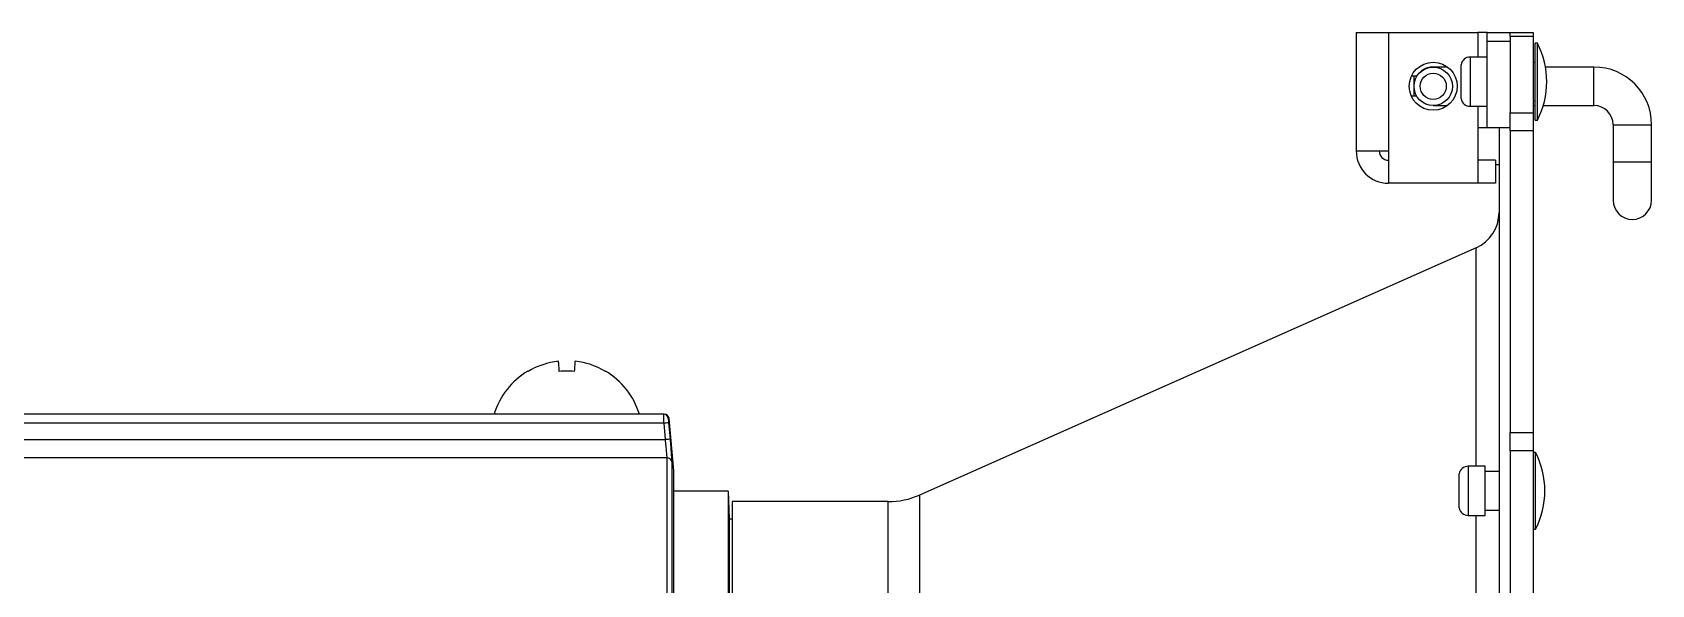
# Model space of a CAD drawing. Extents: x 16.5 to 113.1, y 4.4 to 84.5.
# Drawn here: x 31.15 to 36.41, y 38.15 to 39.95 of the extents above; entities that cross this region are included whole.
import ezdxf

# ---------------------------------------------------------------- set-up
doc = ezdxf.new("R2010")
doc.units = 0
doc.header["$MEASUREMENT"] = 0
doc.layers.add('OBJECT', color=7, linetype='CONTINUOUS')

msp = doc.modelspace()

# ---------------------------------------------------------------- linework, layer by layer
at = {"layer": 'OBJECT'}
for p, q in [((35.4501, 39.9465), (35.5551, 39.9465)), ((35.4501, 39.9465), (35.4501, 39.5615)), ((35.5551, 39.9465), (35.5551, 39.5615)), ((35.5551, 39.9465), (35.8456, 39.9465)), ((35.8756, 39.9465), (35.8456, 39.9465)), ((35.8456, 39.9465), (35.8456, 39.8665)), ((35.8756, 39.9465), (35.9506, 39.9465)), ((35.8756, 39.9165), (35.8756, 39.9465)), ((35.9506, 39.9165), (35.8756, 39.9165)), ((35.8756, 39.6365), (35.8756, 39.9165)), ((35.9506, 39.9465), (36.0255, 39.9465)), ((35.9506, 39.9337), (35.9506, 39.9465)), ((36.0255, 39.9337), (35.9506, 39.9337)), ((35.9506, 39.9337), (35.9506, 39.6858)), ((36.0255, 39.9465), (36.0255, 39.9337)), ((36.0255, 39.9337), (36.0255, 39.6858)), ((36.0392, 39.9115), (36.0316, 39.9115)), ((36.0316, 39.8276), (36.0316, 39.9115)), ((36.0392, 39.8276), (36.0392, 39.9115)), ((35.8756, 39.8665), (35.8206, 39.8665)), ((35.8206, 39.8665), (35.8206, 39.8128)), ((35.6381, 39.804), (35.6297, 39.804)), ((35.6381, 39.7715), (35.6381, 39.804)), ((35.6472, 39.804), (35.6381, 39.804)), ((35.7473, 39.834), (35.7006, 39.834)), ((35.791, 39.7315), (35.791, 39.8415)), ((35.8206, 39.8128), (35.8206, 39.7065)), ((36.0316, 39.849), (36.0255, 39.849)), ((36.0316, 39.6615), (36.0316, 39.8276)), ((36.0392, 39.6615), (36.0392, 39.8276)), ((36.2231, 39.834), (36.0654, 39.834)), ((36.2231, 39.709), (36.2231, 39.834)), ((35.6381, 39.739), (35.6381, 39.7715)), ((35.6381, 39.739), (35.6297, 39.739)), ((35.6472, 39.739), (35.6381, 39.739)), ((35.7006, 39.709), (35.7473, 39.709)), ((35.8206, 39.7065), (35.8756, 39.7065)), ((35.8456, 39.7065), (35.8456, 39.6365)), ((36.0255, 39.724), (36.0316, 39.724)), ((36.0255, 39.709), (36.0316, 39.709)), ((36.0583, 39.709), (36.2231, 39.709)), ((35.9506, 39.6858), (36.0255, 39.6858)), ((35.9506, 39.6269), (35.9506, 39.6858)), ((36.0255, 39.6858), (36.0255, 39.6269)), ((36.0316, 39.6615), (36.0392, 39.6615)), ((36.2856, 39.6465), (36.2856, 39.5265)), ((36.2856, 39.6465), (36.4106, 39.6465)), ((36.4106, 39.5265), (36.4106, 39.6465)), ((35.8756, 39.6365), (35.8456, 39.6365)), ((35.8456, 39.6365), (35.8456, 39.4565)), ((35.9506, 39.6365), (35.8756, 39.6365)), ((35.9146, 39.6365), (35.9146, 32.1465)), ((36.0255, 39.6269), (35.9506, 39.6269)), ((35.9506, 39.6269), (35.9506, 38.6471)), ((36.0255, 39.6269), (36.0255, 38.6471)), ((35.4501, 39.5615), (35.5551, 39.5615)), ((35.5551, 39.5615), (35.5551, 39.4565)), ((35.9026, 39.5315), (35.8456, 39.5315)), ((35.9026, 39.5315), (35.9026, 39.4565)), ((35.9146, 39.5165), (35.9026, 39.5165)), ((36.2856, 39.5265), (36.2856, 39.4015)), ((36.2856, 39.5265), (36.4106, 39.5265)), ((36.4106, 39.4015), (36.4106, 39.5265)), ((35.8456, 39.4565), (35.5551, 39.4565)), ((35.9026, 39.4565), (35.8456, 39.4565)), ((35.8403, 39.2469), (34.0299, 38.444)), ((35.8403, 38.5377), (35.8403, 39.2469)), ((33.1988, 38.7065), (28.7739, 38.7065)), ((33.1999, 38.6773), (28.9012, 38.6773)), ((33.2044, 38.6243), (33.1999, 38.6773)), ((33.2313, 38.5228), (33.2165, 38.6929)), ((35.9506, 38.6471), (36.0255, 38.6471)), ((35.9506, 38.5873), (35.9506, 38.6471)), ((36.0255, 38.6471), (36.0255, 38.5873)), ((28.9909, 38.6243), (33.2044, 38.6243)), ((33.2098, 38.565), (28.9909, 38.565)), ((33.2098, 37.9565), (33.2098, 38.565)), ((33.2248, 38.5516), (33.2248, 37.9461)), ((35.8695, 38.5377), (35.8145, 38.5377)), ((35.8145, 38.5377), (35.8145, 38.3777)), ((35.8695, 38.3777), (35.8695, 38.5377)), ((35.9506, 38.5873), (35.9506, 38.1065)), ((36.0255, 38.5873), (35.9506, 38.5873)), ((36.0255, 38.5873), (36.0255, 38.1065)), ((36.0331, 38.5827), (36.0255, 38.5827)), ((36.0331, 38.3327), (36.0331, 38.5827)), ((33.2313, 37.9184), (33.2313, 38.5228)), ((33.2314, 37.9174), (33.2314, 38.5215)), ((35.7849, 38.4152), (35.7849, 38.5127)), ((35.9146, 38.5202), (35.8695, 38.5202)), ((33.4086, 38.4564), (33.2314, 38.4564)), ((33.4086, 38.4564), (33.4086, 33.3566)), ((33.4086, 38.4564), (33.4118, 38.3664)), ((34.0299, 38.444), (34.0299, 33.369)), ((33.9286, 38.4225), (33.4216, 38.4225)), ((33.4216, 38.4225), (33.4216, 33.3905)), ((33.9286, 33.3905), (33.9286, 38.4225)), ((35.7849, 38.4027), (35.7849, 38.4152)), ((35.8145, 38.3777), (35.8695, 38.3777)), ((35.8403, 33.4352), (35.8403, 38.3777)), ((35.8695, 38.3952), (35.9146, 38.3952)), ((33.4118, 38.3664), (33.4118, 33.4466)), ((33.4118, 38.3664), (33.4216, 38.3664)), ((36.0255, 38.3327), (36.0331, 38.3327))]:
    msp.add_line(p, q, dxfattribs=at)
at = {"layer": 'OBJECT', "flags": 128}
for points in [[(32.8593, 38.8456), (32.8588, 38.852), (32.8584, 38.8578), (32.858, 38.8629), (32.8577, 38.8674), (32.8574, 38.8712), (32.8571, 38.8743), (32.857, 38.8768), (32.8568, 38.8786)], [(32.9104, 38.8786), (32.9103, 38.8768), (32.9101, 38.8743), (32.9098, 38.8712), (32.9096, 38.8674), (32.9092, 38.8629), (32.9088, 38.8578), (32.9084, 38.852), (32.9079, 38.8456)], [(32.7571, 38.8466), (32.7572, 38.8465), (32.7573, 38.8463), (32.7575, 38.846), (32.7579, 38.8456)], [(33.0094, 38.8456), (33.0097, 38.846), (33.0099, 38.8463), (33.0101, 38.8465), (33.0101, 38.8466)], [(33.2148, 38.6782), (33.2174, 38.6483), (33.2194, 38.6252)]]:
    msp.add_lwpolyline(points, dxfattribs=at)
at = {"layer": 'OBJECT'}
for radius in [0.078, 0.0625, 0.0425]:
    msp.add_circle((35.7006, 39.7715), radius, dxfattribs=at)
for centre, radius, start, end in [((35.7979, 39.7865), 0.2717, 332.6121, 27.3879), ((35.8206, 39.8365), 0.03, 90, 170.4059), ((36.2231, 39.6465), 0.1875, 0, 90), ((35.8206, 39.7365), 0.03, 189.5941, 270), ((36.2231, 39.6465), 0.0625, 0, 90), ((35.5551, 39.5615), 0.105, 180, 270), ((35.5551, 39.5615), 0.03, 180, 270), ((36.3481, 39.4015), 0.0625, 180, 0), ((35.7896, 39.3612), 0.125, 293.9197, 0), ((32.8836, 38.6331), 0.2469, 96.2171, 120.6028), ((32.8837, 38.6331), 0.247, 59.3973, 83.7827), ((32.8836, 38.6348), 0.2466, 120.8571, 163.1157), ((32.8836, 38.5373), 0.3092, 85.4885, 94.5115), ((32.8836, 38.6348), 0.2466, 16.8843, 59.1429), ((33.1988, 38.6915), 0.015, 4.9447, 89.9967), ((33.2015, 38.6915), 0.015, 5.5299, 90), ((33.2162, 38.5301), 0.1481, 90.5462, 96.3401), ((33.2208, 38.477), 0.1482, 90.5463, 96.3343), ((33.2099, 38.5501), 0.0149, 5.5521, 90.4359), ((35.8145, 38.5077), 0.03, 90, 170.4059), ((35.7918, 38.4577), 0.2717, 332.6121, 27.3879), ((33.2164, 38.5215), 0.015, 0, 5), ((33.9286, 38.6725), 0.25, 270, 293.9197), ((35.8145, 38.4077), 0.03, 189.5941, 270)]:
    msp.add_arc(centre, radius, start, end, dxfattribs=at)
for points, knots in [([(35.6565, 39.8155), (35.6576, 39.817), (35.6628, 39.8238), (35.6764, 39.831), (35.694, 39.8363), (35.7054, 39.8347), (35.7105, 39.834)], [0, 0, 0, 0, 0.089128, 0.428815, 0.744893, 1, 1, 1, 1]), ([(33.1999, 38.6773), (33.1997, 38.6806), (33.1994, 38.6874), (33.1991, 38.6962), (33.1989, 38.7028), (33.1988, 38.7061), (33.1988, 38.7064), (33.1988, 38.7065)], [0, 0, 0, 0, 0.218544, 0.437092, 0.65551, 0.873728, 1, 1, 1, 1]), ([(33.2137, 38.6928), (33.2137, 38.6926), (33.2137, 38.6923), (33.2139, 38.6897), (33.2142, 38.6859), (33.2145, 38.6818), (33.2147, 38.6792), (33.2148, 38.6782)], [0, 0, 0, 0, 0.217388, 0.434771, 0.652345, 0.870527, 1, 1, 1, 1]), ([(33.2156, 38.6928), (33.2158, 38.6928), (33.2163, 38.6928), (33.2146, 38.6928), (33.2137, 38.6928)], [0, 0, 0, 0, 0.509002, 1, 1, 1, 1]), ([(33.2098, 38.565), (33.2098, 38.567), (33.2096, 38.5709), (33.2084, 38.5847), (33.2067, 38.6029), (33.2052, 38.6171), (33.2044, 38.6243)], [0, 0, 0, 0, 0.2465, 0.492977, 0.740149, 1, 1, 1, 1]), ([(33.2194, 38.6252), (33.2201, 38.6166), (33.2216, 38.5993), (33.2233, 38.5767), (33.2245, 38.559), (33.2247, 38.5541), (33.2248, 38.5516)], [0, 0, 0, 0, 0.249056, 0.498133, 0.746674, 1, 1, 1, 1])]:
    msp.add_open_spline(points, degree=3, knots=knots, dxfattribs=at)

doc.saveas('drawing.dxf')
